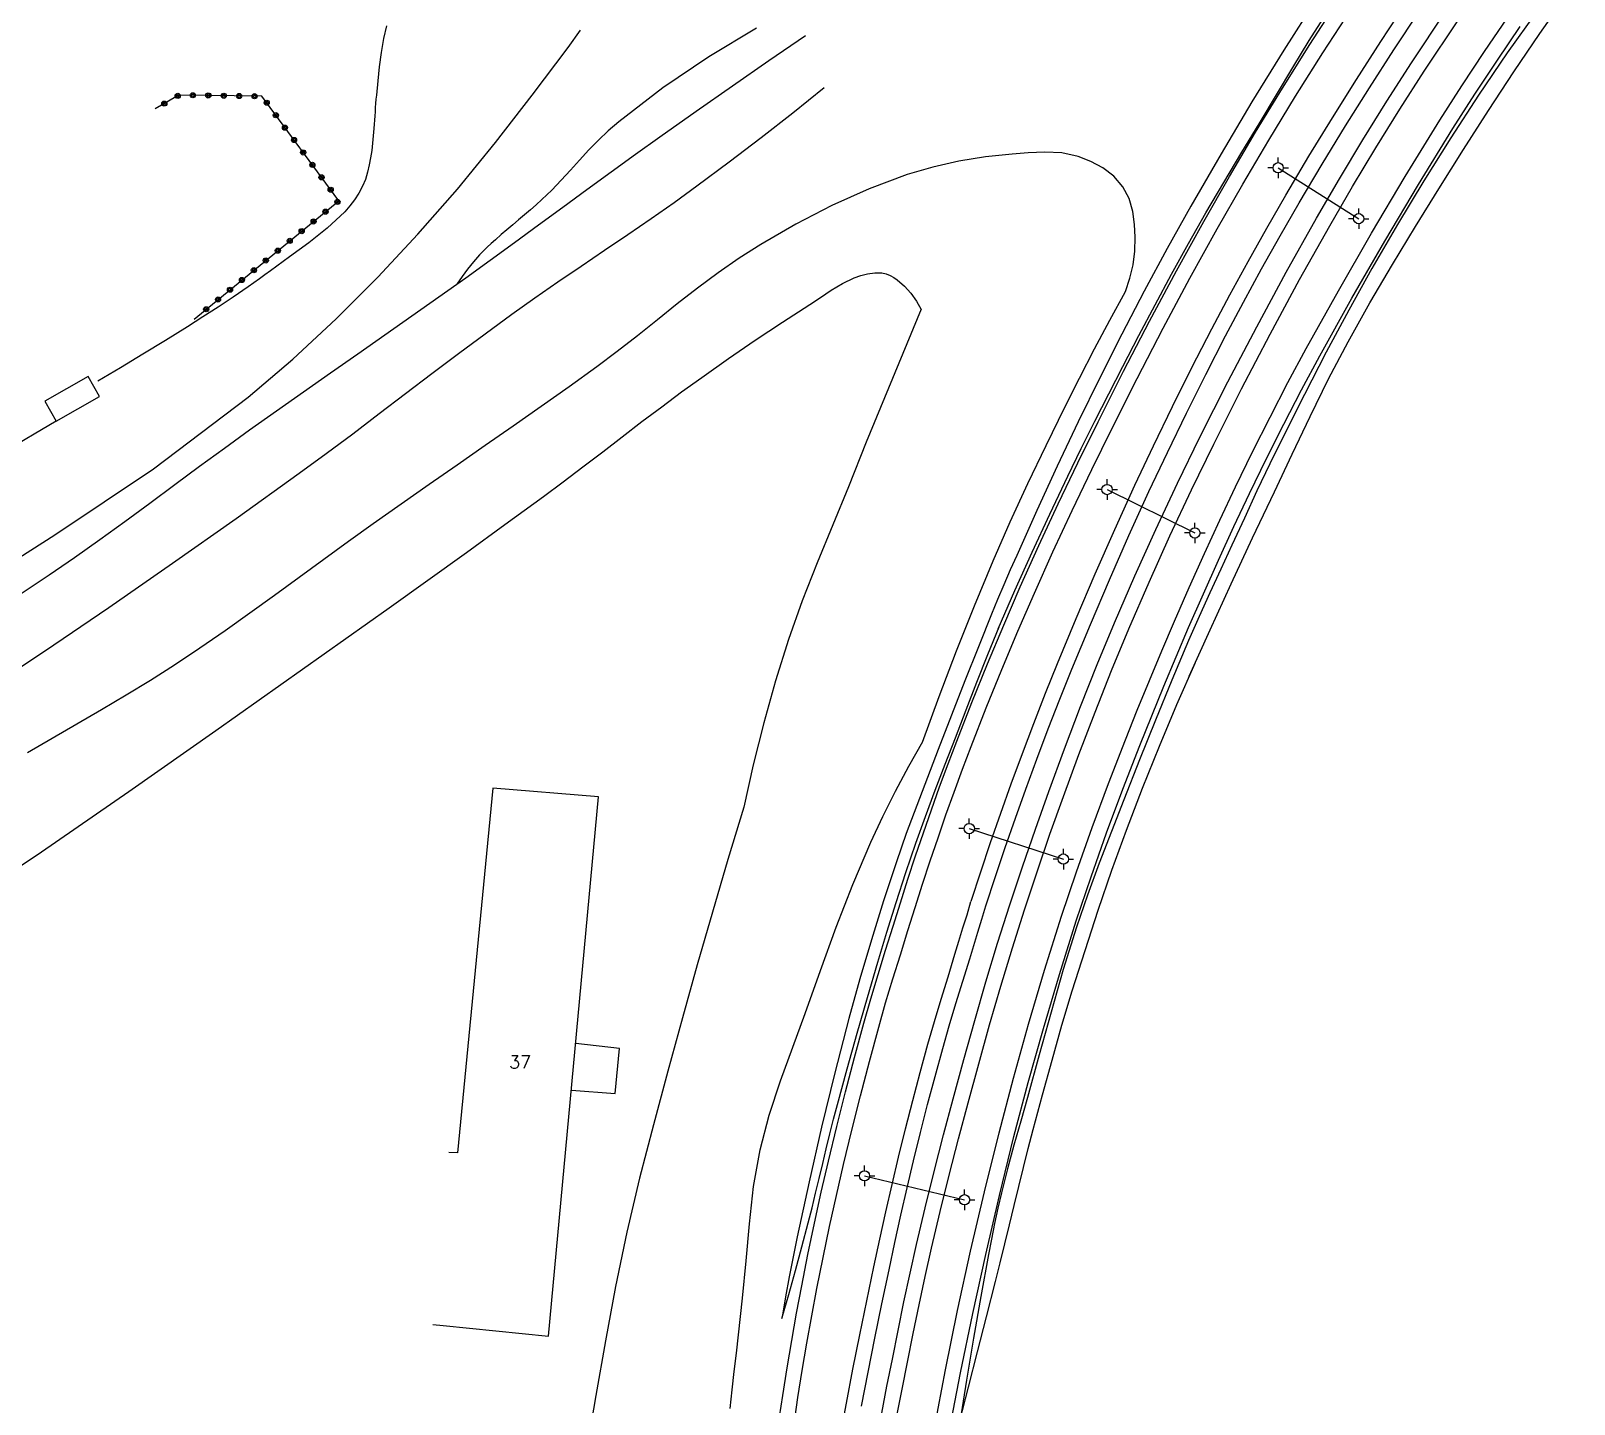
# Model space of a CAD drawing. Header units: millimetres. Extents: x 146998 to 148001, y 143000 to 144001.
# Drawn here: x 147597 to 147747.1, y 143682.8 to 143816.3 of the extents above; entities that cross this region are included whole.
import ezdxf
from ezdxf.enums import TextEntityAlignment as Align

# ---------------------------------------------------------------- set-up
doc = ezdxf.new("R2010")
doc.units = ezdxf.units.MM
doc.layers.get('0').update_dxf_attribs({"linetype": 'CONTINUOUS'})
for name, color, linetype in [('W0071', 7, 'CONTINUOUS'), ('W0101', 7, 'CONTINUOUS'), ('W0104', 1, 'CONTINUOUS'), ('W0211', 2, 'CONTINUOUS'), ('W0214', 2, 'CONTINUOUS'), ('W0323', 7, 'CONTINUOUS'), ('W0610', 7, 'CONTINUOUS'), ('W0611', 7, 'CONTINUOUS'), ('W0700', 7, 'CONTINUOUS'), ('W0991', 7, 'CONTINUOUS')]:
    doc.layers.add(name, color=color, linetype=linetype)
doc.styles.get("Standard").update_dxf_attribs({"font": 'romans.shx', "width": 0.85})

# ---------------------------------------------------------------- blocks, each defined once
blk = doc.blocks.new('T610')
for p, q in [((-0.500001, 0), (-1.000002, 0)), ((0, 0.500001), (0, 1.000002)), ((0.500001, 0), (1.000002, 0)), ((0, -0.500001), (0, -1.000002))]:
    blk.add_line(p, q)
blk.add_ellipse((0, 0), major_axis=(-0.353554, 0.353554), ratio=1, start_param=3.926990817, end_param=10.2101761242)
blk = doc.blocks.new('t323o')
at = {"color": 0, "linetype": 'Continuous'}
for radius in [0.25, 0.15]:
    blk.add_circle((0, 0), radius, dxfattribs=at)

msp = doc.modelspace()

# ---------------------------------------------------------------- linework, layer by layer
at = {"layer": 'W0071'}
for points in [[(147592.62, 143759.3), (147598.76, 143763.39), (147601.23, 143765.1), (147603.69, 143766.84), (147606.12, 143768.6), (147608.55, 143770.38), (147610.97, 143772.17), (147613.39, 143773.96), (147615.82, 143775.73), (147618.26, 143777.49), (147620.88, 143779.35), (147623.5, 143781.2), (147626.13, 143783.05), (147628.77, 143784.89), (147631.4, 143786.73), (147634.03, 143788.57), (147636.66, 143790.43), (147639.27, 143792.29), (147641.64, 143793.99), (147644, 143795.71), (147646.35, 143797.43), (147648.7, 143799.15), (147651.06, 143800.87), (147653.41, 143802.59), (147655.77, 143804.3), (147658.15, 143805.99), (147661.67, 143808.48), (147665.2, 143810.95), (147668.75, 143813.4), (147672.3, 143815.83)], [(147590.95, 143751.12), (147598.3, 143755.99), (147604.56, 143760.23), (147610.77, 143764.53), (147616.95, 143768.89), (147623.09, 143773.3), (147625.69, 143775.2), (147628.28, 143777.12), (147630.85, 143779.07), (147633.42, 143781.02), (147635.99, 143782.97), (147638.56, 143784.91), (147641.15, 143786.83), (147643.76, 143788.73), (147645.99, 143790.32), (147648.24, 143791.88), (147650.5, 143793.42), (147652.77, 143794.96), (147655.04, 143796.49), (147657.29, 143798.04), (147659.54, 143799.61), (147661.76, 143801.21), (147664.9, 143803.55), (147668.01, 143805.92), (147671.08, 143808.33), (147674.13, 143810.78)]]:
    msp.add_lwpolyline(points, dxfattribs=at)
at = {"layer": 'W0101'}
for points in [[(147636.07, 143690.5), (147637.07, 143690.4), (147647.32, 143689.36), (147652.2, 143741.82)], [(147652.2, 143741.82), (147641.9, 143742.67), (147638.46, 143707.2), (147637.62, 143707.23)]]:
    msp.add_lwpolyline(points, dxfattribs=at)
at = {"layer": 'W0104'}
msp.add_lwpolyline([(147602.57, 143782.68), (147598.33, 143780.28), (147599.43, 143778.35), (147603.67, 143780.75)], close=True, dxfattribs=at)
msp.add_lwpolyline([(147649.55, 143713.3), (147653.8, 143712.96), (147654.22, 143717.34), (147649.97, 143717.83)], dxfattribs=at)
at = {"layer": 'W0211'}
for points in [[(147691.04, 143758.14), (147692.68, 143761.87), (147694.36, 143765.6), (147696.07, 143769.3), (147697.81, 143772.99), (147699.12, 143775.67), (147700.45, 143778.34), (147701.8, 143781), (147703.17, 143783.65), (147704.74, 143786.66), (147706.32, 143789.66), (147707.92, 143792.65), (147709.56, 143795.61), (147711.26, 143798.59), (147713, 143801.54), (147714.76, 143804.49), (147716.52, 143807.42), (147718.11, 143810.08), (147719.7, 143812.73), (147721.31, 143815.36), (147722.97, 143817.98)], [(147743.42, 143818.19), (147740.55, 143814.15), (147737.77, 143810.05), (147735.06, 143805.9), (147732.43, 143801.71), (147729.87, 143797.47), (147727.39, 143793.18), (147725.14, 143789.14), (147722.96, 143785.05), (147720.85, 143780.94), (147718.77, 143776.81), (147717.48, 143774.19), (147716.22, 143771.56), (147714.99, 143768.92), (147713.76, 143766.27), (147712.69, 143763.96), (147711.63, 143761.65), (147710.59, 143759.34), (147709.55, 143757.02)], [(147589.6, 143761.09), (147599.32, 143767.28), (147608.9, 143773.72), (147618.11, 143780.67), (147622.47, 143784.38), (147626.67, 143788.29), (147630.71, 143792.35), (147634.63, 143796.53), (147638.47, 143800.91), (147642.16, 143805.43), (147645.72, 143810.03), (147649.23, 143814.68), (147650.43, 143816.37)], [(147667.55, 143816.57), (147662.91, 143813.78), (147658.44, 143810.74), (147654.15, 143807.45), (147653.14, 143806.58), (147652.17, 143805.66), (147651.24, 143804.71), (147650.34, 143803.73), (147649.45, 143802.74), (147648.55, 143801.77), (147647.63, 143800.81), (147646.68, 143799.88), (147646.13, 143799.38), (147645.57, 143798.88), (147645, 143798.4), (147644.42, 143797.92), (147643.85, 143797.44), (147643.28, 143796.96), (147642.71, 143796.48), (147642.16, 143795.98), (147641.76, 143795.62), (147641.37, 143795.26), (147640.98, 143794.88), (147640.61, 143794.5), (147640.02, 143793.82), (147639.46, 143793.12), (147638.91, 143792.4), (147638.4, 143791.67)], [(147703.44, 143790.95), (147703.87, 143792.23), (147704.17, 143793.54), (147704.33, 143794.87), (147704.36, 143796.22), (147704.3, 143797.47), (147704.14, 143798.73), (147703.79, 143799.98), (147703.18, 143801.13), (147702.3, 143802.15), (147701.23, 143802.97), (147700.05, 143803.59), (147698.82, 143804.06), (147697.23, 143804.42), (147695.6, 143804.5), (147693.98, 143804.43), (147692.4, 143804.3), (147689.81, 143804.03), (147687.24, 143803.62), (147684.7, 143803.05), (147682.2, 143802.31), (147678.49, 143800.94), (147674.88, 143799.32), (147671.38, 143797.5), (147667.96, 143795.53), (147665.85, 143794.19), (147663.81, 143792.76), (147661.81, 143791.27), (147659.85, 143789.74), (147657.91, 143788.18), (147655.97, 143786.64), (147654.01, 143785.11), (147652.01, 143783.62), (147649.32, 143781.69), (147646.61, 143779.77), (147643.89, 143777.86), (147641.17, 143775.96), (147638.44, 143774.06), (147635.72, 143772.17), (147633, 143770.27), (147630.28, 143768.36), (147627.87, 143766.64), (147625.47, 143764.9), (147623.08, 143763.15), (147620.69, 143761.4), (147618.29, 143759.67), (147615.87, 143757.95), (147613.43, 143756.27), (147610.96, 143754.63), (147608.62, 143753.14), (147606.25, 143751.69), (147603.86, 143750.27), (147601.45, 143748.87), (147599.05, 143747.49), (147596.64, 143746.1)], [(147683.69, 143747.12), (147685.31, 143751.57), (147686.99, 143756), (147688.75, 143760.4), (147690.58, 143764.77), (147692.23, 143768.54), (147693.94, 143772.28), (147695.71, 143775.99), (147697.52, 143779.69), (147698.95, 143782.53), (147700.41, 143785.36), (147701.91, 143788.16), (147703.44, 143790.95)], [(147670.01, 143691.1), (147670.68, 143693.42), (147671.33, 143695.74), (147671.96, 143698.07), (147672.58, 143700.4), (147672.95, 143701.84), (147673.3, 143703.27), (147673.65, 143704.71), (147674, 143706.15), (147674.34, 143707.59), (147674.69, 143709.03), (147675.05, 143710.46), (147675.42, 143711.9), (147676.37, 143715.37), (147677.34, 143718.84), (147678.33, 143722.3), (147679.36, 143725.75), (147680.24, 143728.65), (147681.14, 143731.55), (147682.08, 143734.44), (147683.05, 143737.32), (147683.97, 143739.89), (147684.93, 143742.45), (147685.9, 143745), (147686.89, 143747.55), (147687.93, 143750.26), (147688.99, 143752.96), (147690.06, 143755.65), (147691.14, 143758.34)], [(147709.55, 143757.02), (147707.93, 143753.16), (147706.34, 143749.28), (147704.79, 143745.4), (147703.26, 143741.51), (147702.06, 143738.43), (147700.88, 143735.35), (147699.74, 143732.25), (147698.67, 143729.13), (147697.38, 143725.02), (147696.19, 143720.88), (147695.05, 143716.72), (147693.9, 143712.57), (147693.25, 143710.26), (147692.59, 143707.95), (147691.95, 143705.63), (147691.36, 143703.3), (147691.02, 143701.81), (147690.7, 143700.31), (147690.41, 143698.8), (147690.12, 143697.3), (147689.36, 143693.23), (147688.64, 143689.16), (147687.96, 143685.08), (147687.31, 143681)], [(147664.98, 143682.35), (147665.19, 143684.14), (147665.39, 143685.92), (147665.59, 143687.71), (147665.79, 143689.5), (147665.99, 143691.29), (147666.2, 143693.07), (147666.56, 143696.68), (147666.86, 143700.29), (147667.26, 143703.91), (147667.9, 143707.49), (147668.78, 143710.87), (147669.88, 143714.19), (147671.07, 143717.47), (147672.27, 143720.74), (147673.77, 143724.94), (147675.3, 143729.13), (147676.92, 143733.29), (147678.67, 143737.4), (147679.83, 143739.9), (147681.06, 143742.37), (147682.36, 143744.8), (147683.73, 143747.2)]]:
    msp.add_lwpolyline(points, dxfattribs=at)
at = {"layer": 'W0214'}
for points in [[(147709.63, 143753.54), (147711.66, 143758.04), (147713.72, 143762.52), (147715.8, 143767), (147717.91, 143771.46), (147719.65, 143775.13), (147721.4, 143778.81), (147723.19, 143782.46), (147725.08, 143786.07), (147727.19, 143789.84), (147729.39, 143793.57), (147731.64, 143797.26), (147733.92, 143800.93), (147736.31, 143804.75), (147738.74, 143808.54), (147741.21, 143812.31), (147743.74, 143816.04), (147747.06, 143820.81)], [(147721.98, 143819.36), (147718.82, 143814.4), (147715.73, 143809.4), (147712.73, 143804.35), (147709.79, 143799.26), (147707.49, 143795.13), (147705.25, 143790.97), (147703.07, 143786.79), (147700.94, 143782.57), (147698.84, 143778.29), (147696.8, 143773.98), (147694.8, 143769.64), (147692.85, 143765.29), (147692.22, 143763.87), (147691.6, 143762.44), (147691, 143761), (147690.41, 143759.56)], [(147631.56, 143816.78), (147631.29, 143815.55), (147631.05, 143814.18), (147630.87, 143812.8), (147630.72, 143811.43), (147630.58, 143810.05), (147630.54, 143809.64), (147630.51, 143809.24), (147630.48, 143808.83), (147630.46, 143808.43), (147630.43, 143808.02), (147630.41, 143807.61), (147630.38, 143807.21), (147630.34, 143806.8), (147630.28, 143806.09), (147630.22, 143805.38), (147630.14, 143804.67), (147630.02, 143803.96), (147629.88, 143803.26), (147629.73, 143802.55), (147629.52, 143801.85), (147629.25, 143801.18), (147628.89, 143800.51), (147628.47, 143799.87), (147628, 143799.27), (147627.5, 143798.71), (147625.81, 143797.12), (147624, 143795.68), (147622.13, 143794.33), (147620.28, 143792.97), (147619.75, 143792.56), (147619.22, 143792.17), (147618.68, 143791.78), (147618.13, 143791.39), (147616.67, 143790.4), (147615.2, 143789.43), (147613.72, 143788.47), (147612.23, 143787.52), (147610.06, 143786.17), (147607.88, 143784.84), (147605.69, 143783.52), (147603.48, 143782.23)], [(147592, 143732.43), (147598.01, 143736.48), (147606.51, 143742.33), (147614.97, 143748.26), (147623.4, 143754.22), (147631.82, 143760.2), (147635.58, 143762.88), (147639.34, 143765.57), (147643.09, 143768.28), (147646.82, 143771.01), (147648.75, 143772.44), (147650.67, 143773.9), (147652.59, 143775.36), (147654.5, 143776.83), (147656.41, 143778.3), (147658.33, 143779.75), (147660.27, 143781.19), (147662.22, 143782.6), (147664.82, 143784.42), (147667.43, 143786.21), (147670.08, 143787.96), (147672.74, 143789.68), (147673.78, 143790.37), (147674.82, 143791.08), (147675.9, 143791.74), (147677.05, 143792.27), (147677.69, 143792.49), (147678.36, 143792.68), (147679.05, 143792.78), (147679.75, 143792.76), (147680.16, 143792.68), (147680.54, 143792.52), (147680.9, 143792.32), (147681.23, 143792.09), (147681.93, 143791.47), (147682.56, 143790.78), (147683.11, 143790.02), (147683.56, 143789.21)], [(147683.57, 143789.24), (147681.77, 143784.93), (147679.99, 143780.61), (147678.23, 143776.29), (147676.48, 143771.96), (147674.97, 143768.27), (147673.45, 143764.58), (147671.98, 143760.87), (147670.65, 143757.11), (147669.39, 143753.08), (147668.25, 143749.02), (147667.22, 143744.93), (147666.31, 143740.82)], [(147599.43, 143778.35), (147594.3, 143775.31)], [(147690.48, 143759.73), (147689.14, 143756.41), (147687.82, 143753.09), (147686.52, 143749.76), (147685.23, 143746.42), (147684.18, 143743.7), (147683.14, 143740.98), (147682.12, 143738.25), (147681.16, 143735.49), (147679.91, 143731.71), (147678.73, 143727.92), (147677.61, 143724.1), (147676.54, 143720.27), (147675.16, 143714.99), (147673.88, 143709.68), (147672.66, 143704.36), (147671.51, 143699.03), (147671.11, 143697.08), (147670.73, 143695.13), (147670.38, 143693.18), (147670.05, 143691.23)], [(147687.3, 143681), (147688.17, 143684.41), (147689.05, 143687.83), (147689.91, 143691.25), (147690.78, 143694.67), (147691.24, 143696.51), (147691.69, 143698.36), (147692.15, 143700.21), (147692.6, 143702.06), (147693.05, 143703.91), (147693.51, 143705.76), (147693.98, 143707.61), (147694.46, 143709.45), (147695.37, 143712.84), (147696.29, 143716.22), (147697.25, 143719.6), (147698.26, 143722.96), (147699.5, 143726.88), (147700.78, 143730.8), (147702.11, 143734.69), (147703.52, 143738.57), (147705.09, 143742.67), (147706.73, 143746.74), (147708.44, 143750.79), (147710.22, 143754.81)], [(147666.31, 143740.82), (147664.77, 143735.71), (147663.26, 143730.59), (147661.79, 143725.46), (147660.36, 143720.31), (147658.93, 143715.13), (147657.52, 143709.93), (147656.18, 143704.72), (147654.94, 143699.48), (147653.84, 143694.21), (147652.85, 143688.91), (147651.92, 143683.6), (147651.01, 143678.28), (147650.7, 143676.46), (147650.4, 143674.64), (147650.1, 143672.82), (147649.81, 143671)]]:
    msp.add_lwpolyline(points, dxfattribs=at)
at = {"layer": 'W0323'}
msp.add_lwpolyline([(147612.86, 143788.27), (147626.93, 143799.77), (147619.45, 143809.93), (147611.38, 143810.05), (147609.08, 143808.71)], dxfattribs=at)
at = {"layer": 'W0611'}
for points in [[(147718.28, 143802.98), (147726.11, 143798.03)], [(147701.64, 143771.69), (147710.18, 143767.47)], [(147688.24, 143738.72), (147697.39, 143735.76)], [(147678.05, 143704.96), (147687.78, 143702.63)]]:
    msp.add_lwpolyline(points, dxfattribs=at)
at = {"layer": 'W0700'}
for points in [[(147687.02, 143747.23), (147688.49, 143751), (147690.02, 143754.76), (147691.59, 143758.5), (147693.2, 143762.22), (147695.02, 143766.26), (147696.88, 143770.29), (147698.8, 143774.29), (147700.76, 143778.27), (147703.24, 143783.19), (147705.78, 143788.08), (147708.38, 143792.95), (147711.05, 143797.77), (147713.54, 143802.12), (147716.09, 143806.44), (147718.7, 143810.72), (147721.37, 143814.97), (147724.13, 143819.2)], [(147688.41, 143731.66), (147689.35, 143734.53), (147690.32, 143737.38), (147691.31, 143740.23), (147692.33, 143743.06), (147693.42, 143746.01), (147694.53, 143748.95), (147695.66, 143751.88), (147696.83, 143754.79), (147698.64, 143759.16), (147700.49, 143763.5), (147702.4, 143767.82), (147704.35, 143772.12), (147706.16, 143775.95), (147708.01, 143779.77), (147709.9, 143783.56), (147711.84, 143787.33), (147713.58, 143790.61), (147715.36, 143793.87), (147717.18, 143797.11), (147719.03, 143800.33), (147721.27, 143804.1), (147723.56, 143807.85), (147725.89, 143811.57), (147728.27, 143815.26), (147730.7, 143818.94)], [(147688.42, 143746.69), (147689.89, 143750.45), (147691.4, 143754.19), (147692.96, 143757.91), (147694.57, 143761.61), (147696.38, 143765.64), (147698.24, 143769.65), (147700.15, 143773.63), (147702.1, 143777.6), (147704.58, 143782.5), (147707.11, 143787.38), (147709.7, 143792.23), (147712.36, 143797.04), (147714.84, 143801.37), (147717.37, 143805.67), (147719.97, 143809.93), (147722.63, 143814.16), (147725.38, 143818.37)], [(147689.84, 143731.2), (147690.78, 143734.05), (147691.74, 143736.89), (147692.73, 143739.73), (147693.74, 143742.55), (147694.82, 143745.49), (147695.92, 143748.41), (147697.06, 143751.32), (147698.22, 143754.23), (147700.02, 143758.57), (147701.87, 143762.9), (147703.76, 143767.21), (147705.71, 143771.49), (147707.51, 143775.31), (147709.35, 143779.11), (147711.24, 143782.88), (147713.17, 143786.63), (147714.9, 143789.9), (147716.67, 143793.15), (147718.48, 143796.37), (147720.33, 143799.57), (147722.56, 143803.33), (147724.84, 143807.06), (147727.16, 143810.76), (147729.53, 143814.44), (147731.95, 143818.11)], [(147690.99, 143727.59), (147692.18, 143731.3), (147693.41, 143735), (147694.67, 143738.68), (147695.98, 143742.34), (147697.51, 143746.47), (147699.07, 143750.58), (147700.69, 143754.67), (147702.37, 143758.73), (147704.35, 143763.29), (147706.39, 143767.82), (147708.5, 143772.32), (147710.67, 143776.79), (147713.39, 143782.17), (147716.19, 143787.52), (147719.06, 143792.82), (147722.01, 143798.08), (147724.23, 143801.91), (147726.51, 143805.71), (147728.84, 143809.47), (147731.24, 143813.2), (147734.58, 143818.22)], [(147692.43, 143727.14), (147693.61, 143730.84), (147694.83, 143734.51), (147696.09, 143738.18), (147697.39, 143741.83), (147698.91, 143745.94), (147700.47, 143750.03), (147702.08, 143754.1), (147703.76, 143758.14), (147705.72, 143762.68), (147707.76, 143767.19), (147709.85, 143771.67), (147712.02, 143776.12), (147714.73, 143781.49), (147717.51, 143786.81), (147720.37, 143792.1), (147723.31, 143797.34), (147725.52, 143801.15), (147727.79, 143804.93), (147730.11, 143808.67), (147732.49, 143812.38), (147735.82, 143817.38)], [(147703.43, 143747.34), (147704.58, 143750.24), (147705.76, 143753.13), (147706.97, 143756.01), (147708.19, 143758.88), (147709.64, 143762.17), (147711.1, 143765.46), (147712.6, 143768.72), (147714.14, 143771.97), (147715.8, 143775.36), (147717.49, 143778.74), (147719.23, 143782.09), (147721.01, 143785.42), (147724.14, 143791.03), (147727.35, 143796.61), (147730.64, 143802.13), (147734.01, 143807.6), (147736.15, 143810.96), (147738.35, 143814.28), (147740.59, 143817.57)], [(147704.83, 143746.79), (147705.98, 143749.68), (147707.15, 143752.56), (147708.35, 143755.43), (147709.57, 143758.28), (147711.01, 143761.56), (147712.47, 143764.83), (147713.96, 143768.09), (147715.5, 143771.32), (147717.14, 143774.7), (147718.83, 143778.05), (147720.55, 143781.39), (147722.33, 143784.7), (147725.45, 143790.29), (147728.64, 143795.85), (147731.92, 143801.35), (147735.28, 143806.8), (147737.41, 143810.14), (147739.6, 143813.44), (147741.83, 143816.71)], [(147669.8, 143681.52), (147670.1, 143683.61), (147670.52, 143686.28), (147670.97, 143688.95), (147671.44, 143691.61), (147671.95, 143694.27), (147672.55, 143697.31), (147673.19, 143700.35), (147673.85, 143703.38), (147674.55, 143706.4), (147675.36, 143709.77), (147676.2, 143713.12), (147677.08, 143716.47), (147677.99, 143719.81), (147678.67, 143722.18), (147679.38, 143724.54), (147680.1, 143726.89), (147680.83, 143729.25), (147681.55, 143731.52), (147682.28, 143733.79), (147683.02, 143736.06), (147683.78, 143738.32), (147684.56, 143740.56), (147685.36, 143742.79), (147686.18, 143745.01), (147687.02, 143747.23)], [(147683.28, 143671), (147683.9, 143674.78), (147684.53, 143678.56), (147685.2, 143682.33), (147685.92, 143686.09), (147687.11, 143691.88), (147688.37, 143697.65), (147689.71, 143703.41), (147691.14, 143709.14), (147692.54, 143714.44), (147694.01, 143719.72), (147695.56, 143724.97), (147697.21, 143730.2), (147698.66, 143734.53), (147700.18, 143738.83), (147701.77, 143743.1), (147703.44, 143747.35)], [(147671.29, 143681.31), (147671.58, 143683.39), (147672, 143686.04), (147672.45, 143688.7), (147672.92, 143691.34), (147673.42, 143693.99), (147674.02, 143697.01), (147674.65, 143700.04), (147675.32, 143703.05), (147676.01, 143706.06), (147676.82, 143709.41), (147677.66, 143712.75), (147678.53, 143716.08), (147679.44, 143719.41), (147680.11, 143721.77), (147680.81, 143724.11), (147681.54, 143726.46), (147682.27, 143728.8), (147682.98, 143731.06), (147683.7, 143733.32), (147684.44, 143735.58), (147685.2, 143737.83), (147685.97, 143740.06), (147686.77, 143742.27), (147687.58, 143744.49), (147688.42, 143746.69)], [(147684.8, 143671), (147685.4, 143674.71), (147686.03, 143678.41), (147686.69, 143682.11), (147687.39, 143685.8), (147688.58, 143691.57), (147689.84, 143697.32), (147691.17, 143703.05), (147692.59, 143708.77), (147693.98, 143714.04), (147695.45, 143719.3), (147697, 143724.53), (147698.64, 143729.74), (147700.08, 143734.04), (147701.59, 143738.32), (147703.17, 143742.57), (147704.83, 143746.79)], [(147675.74, 143679.93), (147676.29, 143682.84), (147676.93, 143686.16), (147677.59, 143689.49), (147678.27, 143692.81), (147678.97, 143696.12), (147679.54, 143698.79), (147680.13, 143701.46), (147680.74, 143704.13), (147681.37, 143706.79), (147682.05, 143709.54), (147682.74, 143712.28), (147683.46, 143715.02), (147684.21, 143717.75), (147684.85, 143719.95), (147685.51, 143722.14), (147686.19, 143724.32), (147686.85, 143726.5), (147687.24, 143727.79), (147687.63, 143729.07), (147688.02, 143730.35), (147688.4, 143731.63)], [(147677.77, 143682.56), (147678.41, 143685.88), (147679.06, 143689.19), (147679.74, 143692.5), (147680.44, 143695.81), (147681.01, 143698.47), (147681.6, 143701.13), (147682.2, 143703.78), (147682.83, 143706.43), (147683.5, 143709.17), (147684.19, 143711.9), (147684.91, 143714.63), (147685.66, 143717.35), (147686.29, 143719.54), (147686.95, 143721.72), (147687.62, 143723.89), (147688.29, 143726.07), (147688.68, 143727.35), (147689.06, 143728.64), (147689.45, 143729.92), (147689.84, 143731.2)], [(147677.76, 143671), (147678, 143672.41), (147678.25, 143673.82), (147678.5, 143675.23), (147678.76, 143676.64), (147679.24, 143679.27), (147679.73, 143681.89), (147680.24, 143684.52), (147680.76, 143687.14), (147681.32, 143689.93), (147681.89, 143692.72), (147682.48, 143695.5), (147683.1, 143698.28), (147683.95, 143701.84), (147684.82, 143705.39), (147685.74, 143708.93), (147686.68, 143712.46), (147687.71, 143716.26), (147688.77, 143720.05), (147689.86, 143723.82), (147690.99, 143727.59)], [(147679.28, 143671), (147679.52, 143672.34), (147679.75, 143673.69), (147679.99, 143675.03), (147680.23, 143676.37), (147680.71, 143678.99), (147681.21, 143681.61), (147681.71, 143684.23), (147682.23, 143686.84), (147682.79, 143689.62), (147683.36, 143692.4), (147683.95, 143695.18), (147684.57, 143697.94), (147685.4, 143701.49), (147686.28, 143705.02), (147687.19, 143708.55), (147688.12, 143712.07), (147689.16, 143715.85), (147690.21, 143719.63), (147691.3, 143723.39), (147692.43, 143727.14)]]:
    msp.add_lwpolyline(points, dxfattribs=at)

# ---------------------------------------------------------------- block references
at = {"layer": 'W0323'}
for p, rotation in [((147611.26, 143809.97), 210.1291757121121), ((147612.74, 143810.03), 179.1691700125555), ((147614.24, 143810.01), 179.1691700125555), ((147609.96, 143809.22), 210.1291757121121), ((147615.74, 143809.98), 179.1691700125555), ((147617.24, 143809.96), 179.1691700125555), ((147618.74, 143809.94), 179.1691700125555), ((147619.92, 143809.3), 126.3441464178678), ((147620.81, 143808.09), 126.3441464178678), ((147621.69, 143806.88), 126.3441464178678), ((147622.58, 143805.68), 126.3441464178678), ((147623.47, 143804.47), 126.3441464178678), ((147624.36, 143803.26), 126.3441464178678), ((147625.25, 143802.05), 126.3441464178678), ((147626.14, 143800.84), 126.3441464178678), ((147626.8, 143799.66), 39.24457449331656), ((147625.64, 143798.71), 39.24457449331656), ((147623.32, 143796.82), 39.24457449331656), ((147624.48, 143797.76), 39.24457449331656), ((147621, 143794.92), 39.24457449331656), ((147622.16, 143795.87), 39.24457449331656), ((147619.83, 143793.97), 39.24457449331656), ((147617.51, 143792.07), 39.24457449331656), ((147618.67, 143793.02), 39.24457449331656), ((147616.35, 143791.12), 39.24457449331656), ((147614.03, 143789.22), 39.24457449331656), ((147615.19, 143790.17), 39.24457449331656)]:
    msp.add_blockref('t323o', p, dxfattribs=dict(at, rotation=rotation))
at = {"layer": 'W0610'}
for p in [(147718.28, 143802.98), (147726.11, 143798.03), (147701.64, 143771.69), (147710.18, 143767.47), (147688.24, 143738.72), (147697.39, 143735.76), (147678.05, 143704.96), (147687.78, 143702.63)]:
    msp.add_blockref('T610', p, dxfattribs=at)

# ---------------------------------------------------------------- texts
at = {"layer": 'W0991'}
msp.add_text('37', height=1.25, dxfattribs=at).set_placement((147644.56, 143716.02), align=Align.MIDDLE_CENTER)

doc.saveas('drawing.dxf')
